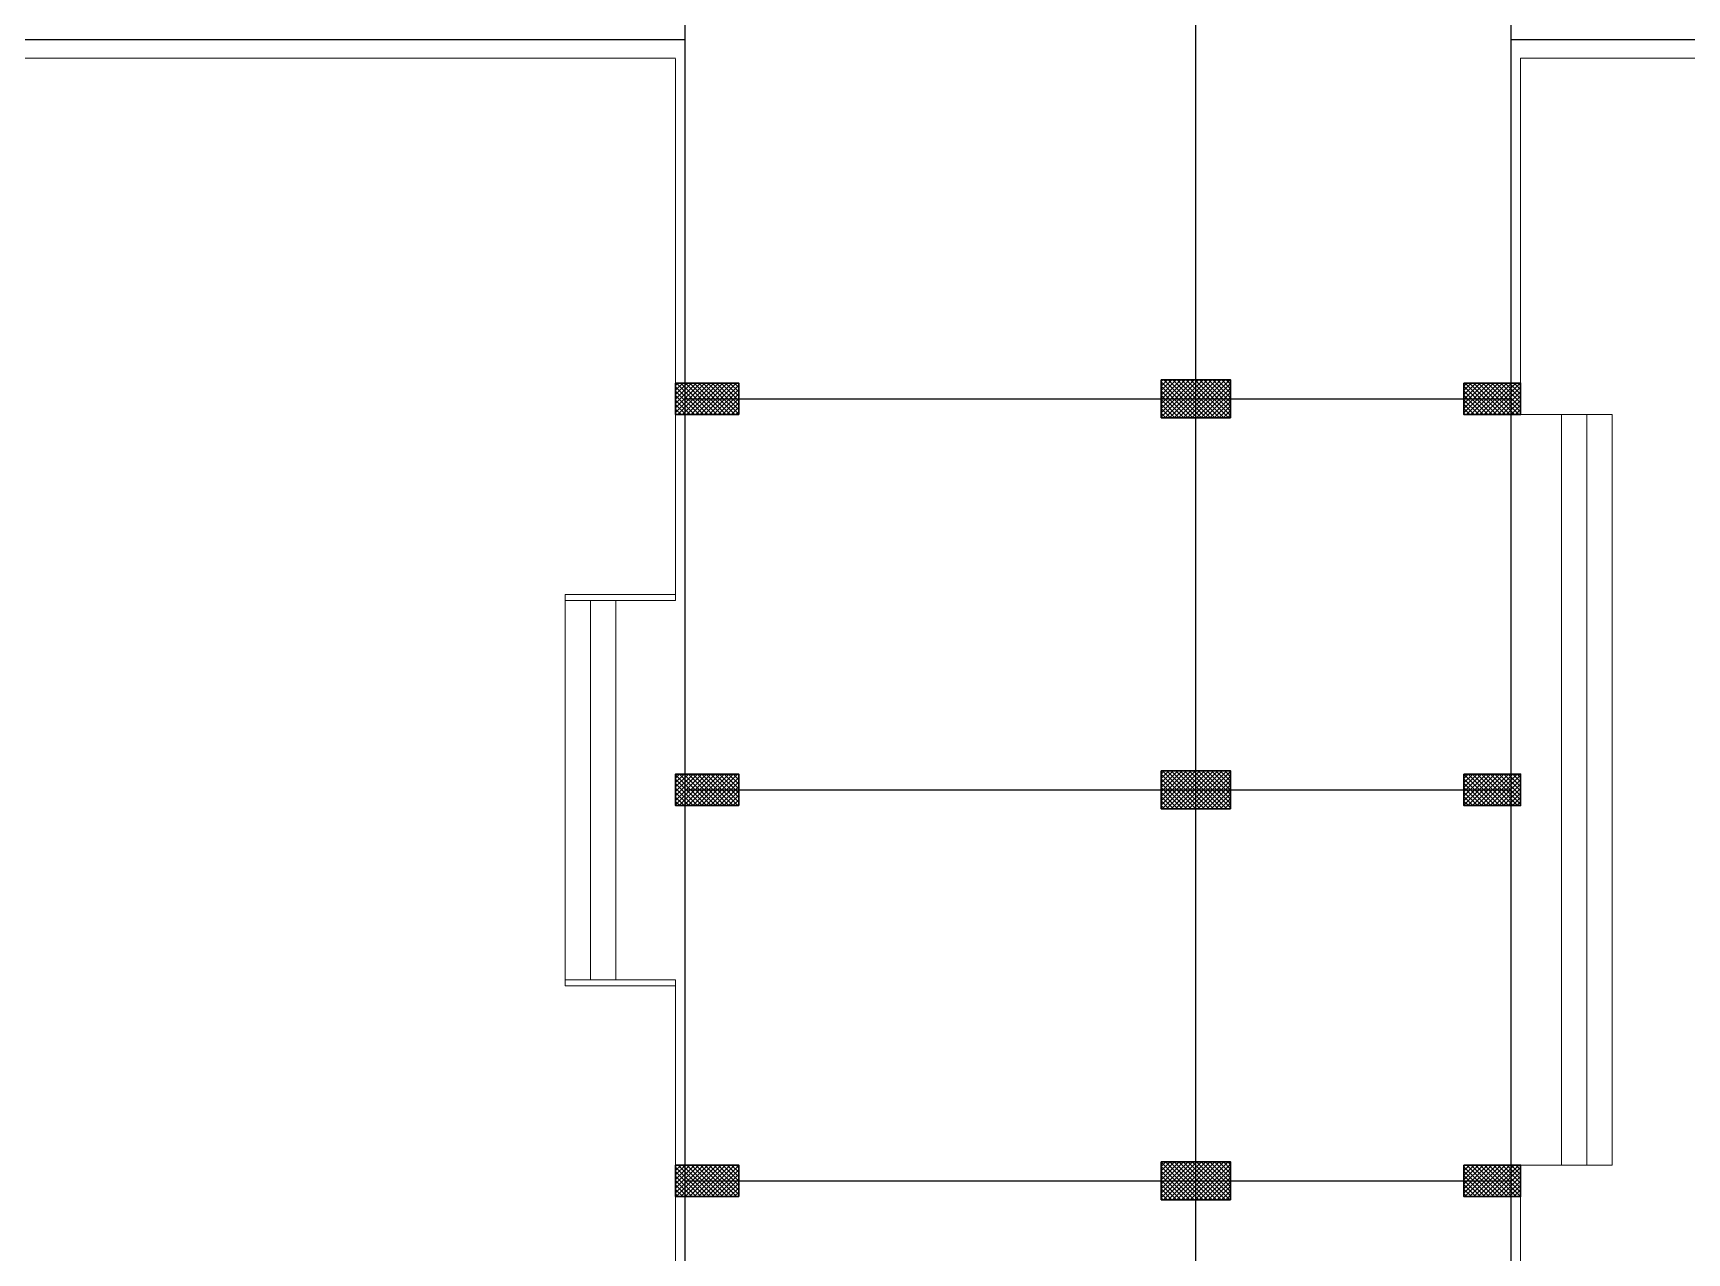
# Model space of a CAD drawing. Header units: millimetres. Extents: x -108 to 351, y -17 to 192.
# Drawn here: x 20.31 to 46.54, y 20.66 to 40 of the extents above; entities that cross this region are included whole.
import ezdxf

# ---------------------------------------------------------------- set-up
doc = ezdxf.new("R2010")
doc.units = ezdxf.units.MM
for name, color, linetype, lineweight in [('ars', 11, 'Continuous', 0), ('KOL', 1, 'Continuous', 30), ('lan', 7, 'Continuous', 15)]:
    doc.layers.add(name, color=color, linetype=linetype, lineweight=lineweight)
doc.layers.add('as', color=1, linetype='Continuous', plot=False)
pattern_1 = [(45, (0, -5), (-0.03535534, 0.03535534), []), (135, (0, -5), (-0.03535534, -0.03535534), [])]

# ---------------------------------------------------------------- blocks, each defined once
blk = doc.blocks.new('k1')
at = {"layer": 'ars'}
h = blk.add_hatch(dxfattribs=at)
h.set_pattern_fill('_USER', color=256, scale=0.05, angle=45, double=1, pattern_type=0)
h.set_pattern_definition(pattern_1)
h.paths.add_polyline_path([(-0.3, -0.55), (0.3, -0.55), (0.3, 0.55), (-0.3, 0.55)])
at = {"layer": 'KOL'}
blk.add_lwpolyline([(-0.3, -0.55), (0.3, -0.55), (0.3, 0.55), (-0.3, 0.55)], close=True, dxfattribs=at)
blk = doc.blocks.new('k3')
at = {"layer": 'ars'}
h = blk.add_hatch(dxfattribs=at)
h.set_pattern_fill('_USER', color=256, scale=0.05, angle=45, double=1, pattern_type=0)
h.set_pattern_definition([(45, (0, -5.05), (-0.03535534, 0.03535534), []), (135, (0, -5.05), (-0.03535534, -0.03535534), [])])
h.paths.add_polyline_path([(-0.25, -0.45), (0.25, -0.45), (0.25, 0.45), (-0.25, 0.45)])
at = {"layer": 'KOL'}
blk.add_lwpolyline([(-0.25, -0.45), (0.25, -0.45), (0.25, 0.45), (-0.25, 0.45)], close=True, dxfattribs=at)
blk = doc.blocks.new('k2')
at = {"layer": 'ars'}
h = blk.add_hatch(dxfattribs=at)
h.set_pattern_fill('_USER', color=256, scale=0.05, angle=45, double=1, pattern_type=0)
h.set_pattern_definition(pattern_1)
h.paths.add_polyline_path([(-0.25, -0.5), (0.25, -0.5), (0.25, 0.5), (-0.25, 0.5)])
at = {"layer": 'KOL'}
blk.add_lwpolyline([(-0.25, -0.5), (0.25, -0.5), (0.25, 0.5), (-0.25, 0.5)], close=True, dxfattribs=at)
blk = doc.blocks.new('lt dasar')
for points in [[(75.95, 39.6), (43.9, 39.6), (43.9, 33.95)], [(43.9, 22.04), (43.9, 16.4)]]:
    blk.add_lwpolyline(points)
at = {"layer": 'as'}
for p, q in [((38.75, 13.1), (38.75, 42.9)), ((30.65, 15.6), (30.65, 40.4)), ((43.75, 15.6), (43.75, 40.4)), ((0, 39.9), (30.65, 39.9)), ((43.75, 39.9), (74.4, 39.9)), ((30.65, 34.2), (43.75, 34.2)), ((30.65, 28), (43.75, 28)), ((30.65, 21.8), (43.75, 21.8))]:
    blk.add_line(p, q, dxfattribs=at)
at = {"layer": 'lan'}
for p, q in [((30.5, 39.6), (-1.55, 39.6)), ((30.5, 31), (30.5, 39.59)), ((44.55, 22.05), (44.55, 33.95)), ((44.95, 22.05), (44.95, 33.95)), ((45.35, 22.05), (45.35, 33.95)), ((28.75, 24.89), (28.75, 31.1)), ((28.75, 31.1), (30.5, 31.1)), ((28.75, 31), (30.5, 31)), ((29.15, 24.99), (29.15, 31)), ((29.55, 24.99), (29.55, 31)), ((28.75, 24.99), (30.5, 24.99)), ((30.5, 24.99), (30.5, 16.4)), ((28.75, 24.89), (30.5, 24.89))]:
    blk.add_line(p, q, dxfattribs=at)
for points in [[(43.9, 33.95), (45.35, 33.95)], [(43.9, 22.05), (45.35, 22.05)]]:
    blk.add_lwpolyline(points, dxfattribs=at)
at = {"layer": 'KOL'}
for name, p, rotation in [('k2', (31, 34.2), 90), ('k1', (38.75, 34.2), 90), ('k3', (43.45, 34.2), 270), ('k2', (31, 28), 90), ('k1', (38.75, 28), 90), ('k3', (43.45, 28), 270), ('k2', (31, 21.8), 90), ('k1', (38.75, 21.8), 90), ('k3', (43.45, 21.8), 270)]:
    blk.add_blockref(name, p, dxfattribs=dict(at, rotation=rotation))

msp = doc.modelspace()

# ---------------------------------------------------------------- block references
at = {"layer": 'lan'}
msp.add_blockref('lt dasar', (0, 0), dxfattribs=at)

doc.saveas('drawing.dxf')
